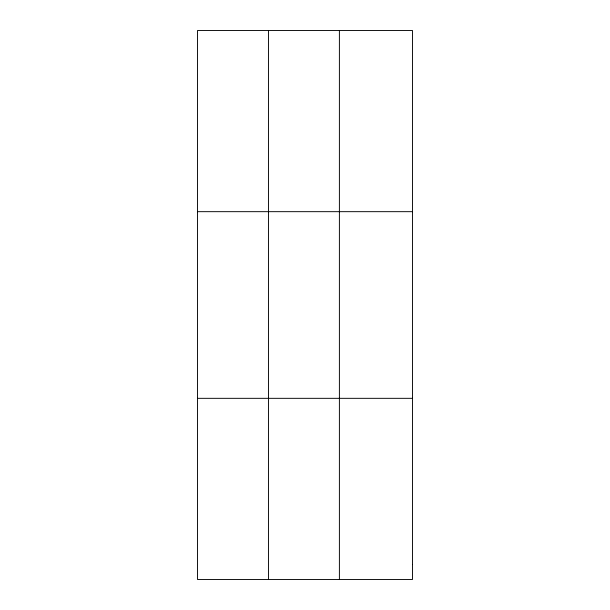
<?xml version="1.0" encoding="UTF-8"?>
<svg xmlns="http://www.w3.org/2000/svg" width="610" height="610" viewBox="0 0 610 610"><rect width="100%" height="100%" fill="white"/><g stroke="black" fill="none" stroke-linecap="round" stroke-linejoin="round"><path stroke-width="0.91" d="M268.453 579.5L268.453 30.5M339.396 579.5L339.396 30.5M197.518 211.67L412.482 211.67M197.518 398.33L412.482 398.33M412.482 564.403L412.482 579.5L197.518 579.5L197.518 30.5L412.482 30.5L412.482 564.403"/></g></svg>
